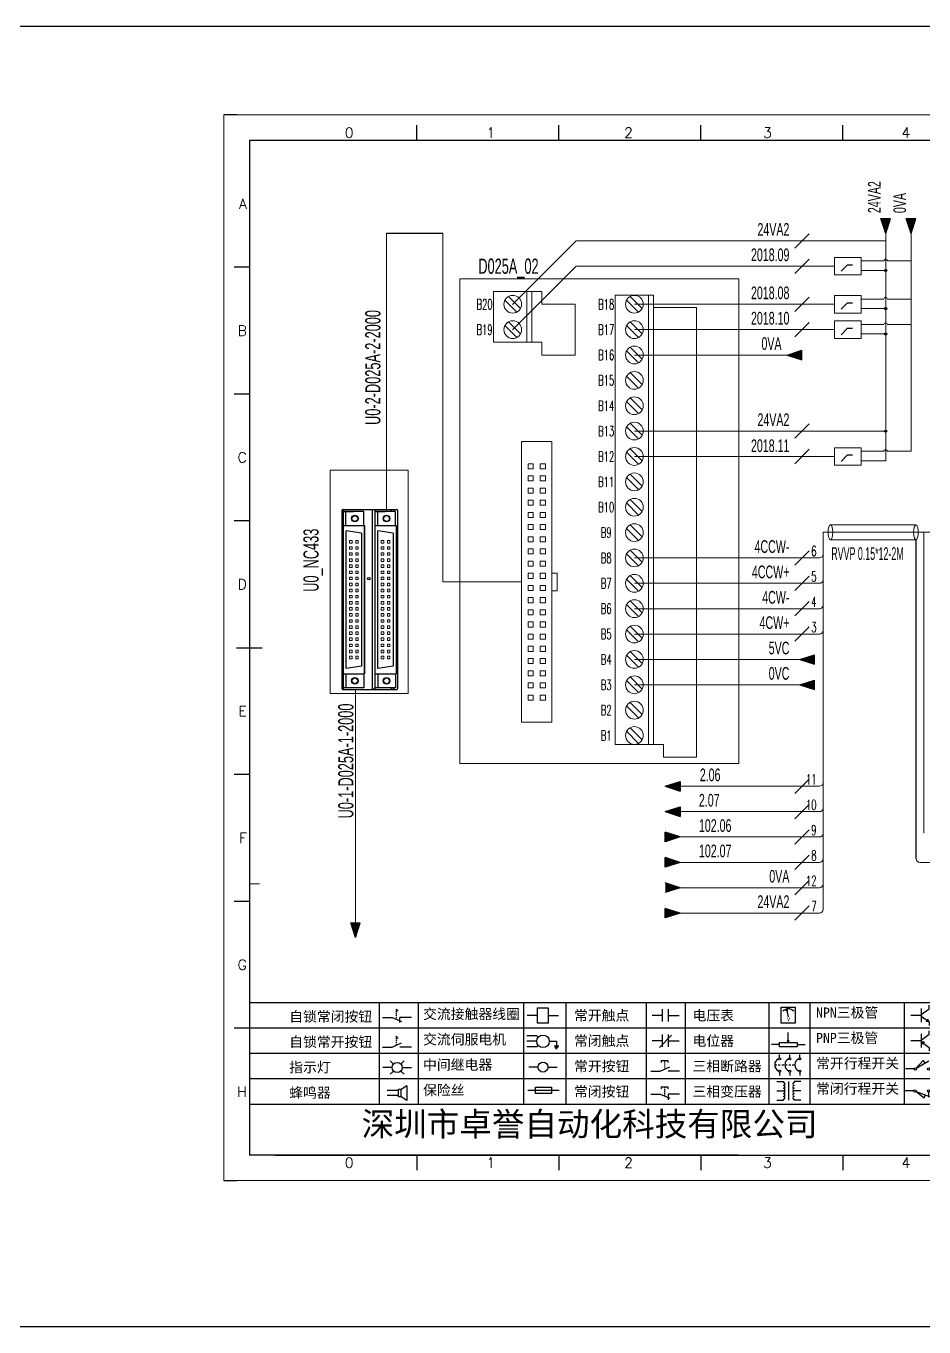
# Model space of a CAD drawing. Header units: millimetres. Extents: x 336 to 12810, y -1577 to 4105.
# Drawn here: x 7568.2 to 7745.3, y -364.4 to -108 of the extents above; entities that cross this region are included whole.
import ezdxf
from ezdxf.enums import TextEntityAlignment as Align

# ---------------------------------------------------------------- set-up
doc = ezdxf.new("R2010")
doc.units = ezdxf.units.MM
doc.linetypes.add('ACAD_ISO02W100', pattern=[15, 12, -3])
for name, color, linetype in [('AE_BOR', 1, 'Continuous'), ('SYMS', 7, 'Continuous'), ('Z_OM_GAIKEI', 7, 'Continuous')]:
    doc.layers.add(name, color=color, linetype=linetype)
doc.layers.add('Dimension', color=3, linetype='Continuous', lineweight=13)
doc.styles.get("Standard").update_dxf_attribs({"font": ''})
doc.styles.add('WD', font='romans.shx', dxfattribs={"width": 0.8, "bigfont": 'gbcbig.shx'})
doc.styles.add('样式 8', font='arial.ttf', dxfattribs={"width": 0.6, "height": 2.5})
doc.styles.add('汉字', font='')
doc.styles.get('Standard').set_extended_font_data('SimSun')
doc.styles.get('汉字').set_extended_font_data('新宋体')

# ---------------------------------------------------------------- blocks, each defined once
blk = doc.blocks.new('*U6')
at = {"linetype": 'ByBlock'}
for p, q in [((-1909.23, -780.45), (-1909.23, -780.67)), ((-1909.23, -780.45), (-1908.92, -780.84)), ((-1909.23, -780.84), (-1909.23, -781.05)), ((-1909.23, -781.23), (-1909.23, -781.44)), ((-1909.23, -781.61), (-1909.23, -781.83)), ((-1909.23, -782), (-1909.23, -782.21)), ((-1911.92, -782.07), (-1910.06, -782.07)), ((-1910.06, -782.07), (-1908.18, -782.88)), ((-1909.23, -782.38), (-1909.23, -782.43)), ((-1908.52, -783.07), (-1908.52, -782.07)), ((-1906.25, -782.07), (-1908.52, -782.07))]:
    blk.add_line(p, q, dxfattribs=at)
blk = doc.blocks.new('*U8')
at = {"linetype": 'ByBlock'}
for p, q in [((-1910.06, -792.89), (-1908.18, -792.08)), ((-1908.88, -791.17), (-1909.23, -790.71)), ((-1909.23, -790.71), (-1909.23, -790.92)), ((-1909.23, -791.09), (-1909.23, -791.31)), ((-1909.23, -791.48), (-1909.23, -791.69)), ((-1909.23, -791.86), (-1909.23, -792.08)), ((-1909.23, -792.25), (-1909.23, -792.47)), ((-1911.92, -792.89), (-1910.06, -792.89)), ((-1906.25, -792.89), (-1908.52, -792.89))]:
    blk.add_line(p, q, dxfattribs=at)
blk = doc.blocks.new('蜂鸣器')
at = {"linetype": 'ByBlock'}
for p, q in [((-1908.8, -796.48), (-1911.01, -796.48)), ((-1908.25, -796.26), (-1908.8, -796.26)), ((-1908.8, -797.68), (-1908.8, -796.26)), ((-1907.17, -795.53), (-1908.25, -796.26)), ((-1908.25, -797.68), (-1908.25, -796.26)), ((-1907.17, -795.53), (-1907.17, -798.41)), ((-1908.8, -797.46), (-1911.01, -797.46)), ((-1908.25, -797.68), (-1908.8, -797.68)), ((-1907.17, -798.41), (-1908.25, -797.68))]:
    blk.add_line(p, q, dxfattribs=at)
blk = doc.blocks.new('指示灯')
at = {"linetype": 'ByBlock'}
for p, q in [((-1854.25, -776.92), (-1856.06, -776.92)), ((-1854.62, -775.59), (-1853.97, -776.23)), ((-1851.9, -775.59), (-1852.54, -776.23)), ((-1852.26, -776.92), (-1850.45, -776.92)), ((-1854.62, -778.25), (-1853.97, -777.61)), ((-1851.9, -778.25), (-1852.54, -777.61))]:
    blk.add_line(p, q, dxfattribs=at)
blk.add_circle((-1853.26, -776.92), 0.992, dxfattribs=at)
blk = doc.blocks.new('交流接触器线圈')
at = {"linetype": 'ByBlock'}
for p, q in [((-1880.82, -781.77), (-1882.87, -781.77)), ((-1878.72, -781.77), (-1876.67, -781.77))]:
    blk.add_line(p, q, dxfattribs=at)
blk.add_lwpolyline([(-1880.82, -780.28), (-1878.72, -780.28), (-1878.72, -783.26), (-1880.82, -783.26)], close=True, dxfattribs=at)
blk = doc.blocks.new('交流伺服电机')
at = {"linetype": 'ByBlock'}
for p, q in [((-1880.97, -785.75), (-1882.94, -785.75)), ((-1880.97, -786.85), (-1882.94, -786.85)), ((-1880.97, -785.75), (-1880.65, -786.03)), ((-1878.49, -786.85), (-1877.07, -786.85)), ((-1877.07, -786.85), (-1877.07, -787.72)), ((-1880.97, -787.94), (-1882.94, -787.94)), ((-1880.97, -787.94), (-1880.65, -787.67)), ((-1877.54, -787.72), (-1876.59, -787.72)), ((-1877.38, -788.01), (-1876.75, -788.01)), ((-1877.23, -788.29), (-1876.9, -788.29))]:
    blk.add_line(p, q, dxfattribs=at)
blk.add_circle((-1879.73, -786.85), 1.24, dxfattribs=at)
blk = doc.blocks.new('中间继电器')
at = {"linetype": 'ByBlock'}
for p, q in [((-1880.72, -791.92), (-1882.54, -791.92)), ((-1878.74, -791.92), (-1876.92, -791.92))]:
    blk.add_line(p, q, dxfattribs=at)
blk.add_circle((-1879.73, -791.92), 0.992, dxfattribs=at)
blk = doc.blocks.new('保险丝')
at = {"linetype": 'ByBlock'}
blk.add_line((-1882.72, -796.49), (-1876.55, -796.49), dxfattribs=at)
blk.add_lwpolyline([(-1881.2, -795.86), (-1878.06, -795.86), (-1878.06, -797.12), (-1881.2, -797.12)], close=True, dxfattribs=at)
blk = doc.blocks.new('常开按钮')
at = {"linetype": 'ByBlock'}
for p, q in [((-1910.06, -787.73), (-1908.18, -786.93)), ((-1909.9, -785.68), (-1908.56, -785.68)), ((-1909.9, -785.68), (-1909.9, -786.07)), ((-1909.23, -785.68), (-1909.23, -785.89)), ((-1909.23, -786.06), (-1909.23, -786.28)), ((-1909.23, -786.45), (-1909.23, -786.67)), ((-1909.23, -786.84), (-1909.23, -787.05)), ((-1908.56, -785.68), (-1908.56, -786.07)), ((-1911.92, -787.73), (-1910.06, -787.73)), ((-1909.23, -787.22), (-1909.23, -787.38)), ((-1906.25, -787.73), (-1908.52, -787.73))]:
    blk.add_line(p, q, dxfattribs=at)
blk = doc.blocks.new('常开触点')
at = {"linetype": 'ByBlock'}
for p, q in [((-1853.82, -781.77), (-1855.88, -781.77)), ((-1853.82, -782.99), (-1853.82, -780.56)), ((-1852.6, -782.99), (-1852.6, -780.56)), ((-1852.6, -781.77), (-1850.55, -781.77))]:
    blk.add_line(p, q, dxfattribs=at)
blk = doc.blocks.new('常闭触点')
at = {"linetype": 'ByBlock'}
for p, q in [((-1853.82, -786.77), (-1855.88, -786.77)), ((-1852.01, -785.66), (-1854.43, -788.1)), ((-1853.82, -787.99), (-1853.82, -785.56)), ((-1852.6, -787.99), (-1852.6, -785.56)), ((-1852.6, -786.77), (-1850.55, -786.77))]:
    blk.add_line(p, q, dxfattribs=at)
blk = doc.blocks.new('常闭按钮')
at = {"linetype": 'ByBlock'}
for p, q in [((-1856.13, -792.28), (-1854.28, -792.28)), ((-1854.28, -792.28), (-1852.4, -793.09)), ((-1854.11, -790.83), (-1852.77, -790.83)), ((-1854.11, -790.83), (-1854.11, -791.22)), ((-1853.44, -790.83), (-1853.44, -791.04)), ((-1853.44, -791.21), (-1853.44, -791.43)), ((-1853.44, -791.6), (-1853.44, -791.82)), ((-1853.44, -791.99), (-1853.44, -792.2)), ((-1852.77, -790.83), (-1852.77, -791.22)), ((-1850.47, -792.28), (-1852.73, -792.28)), ((-1852.73, -792.28), (-1852.73, -793.43)), ((-1853.44, -792.37), (-1853.44, -792.53))]:
    blk.add_line(p, q, dxfattribs=at)
blk = doc.blocks.new('电压表')
at = {"linetype": 'ByBlock'}
for p, q in [((-1814.84, -780.75), (-1814.91, -781.13)), ((-1814.6, -781.05), (-1814.91, -781.13)), ((-1814.84, -780.75), (-1814.46, -782.26)), ((-1814.84, -780.75), (-1814.6, -781.05))]:
    blk.add_line(p, q, dxfattribs=at)
blk.add_lwpolyline([(-1815.84, -780.34), (-1813.07, -780.34), (-1813.07, -783.49), (-1815.84, -783.49)], close=True, dxfattribs=at)
blk.add_arc((-1814.46, -782.26), 1.56, 46.8313, 133.1687, dxfattribs=at)
at = {"linetype": 'ByBlock', "insert": (-1814.7, -782.39), "char_height": 0.75, "width": 0.6768, "attachment_point": 1}
blk.add_mtext('V', dxfattribs=at)
blk = doc.blocks.new('电位器')
at = {"linetype": 'ByBlock'}
for p, q in [((-1814.45, -787.3), (-1814.62, -786.96)), ((-1814.62, -786.96), (-1814.27, -786.96)), ((-1814.45, -787.3), (-1814.45, -785.39)), ((-1814.45, -787.3), (-1814.27, -786.96)), ((-1816.21, -787.75), (-1817.79, -787.75)), ((-1812.68, -787.75), (-1811.1, -787.75))]:
    blk.add_line(p, q, dxfattribs=at)
blk.add_lwpolyline([(-1816.21, -787.3), (-1812.68, -787.3), (-1812.68, -788.2), (-1816.21, -788.2)], close=True, dxfattribs=at)
blk = doc.blocks.new('三相断路器')
at = {"linetype": 'ByBlock'}
for p, q in [((-1816.17, -790.33), (-1816.17, -789.7)), ((-1814.17, -790.33), (-1814.17, -789.7)), ((-1812.18, -790.33), (-1812.18, -789.7)), ((-1817.14, -791.74), (-1816.72, -791.74)), ((-1816.45, -791.74), (-1816.03, -791.74)), ((-1815.76, -791.74), (-1815.34, -791.74)), ((-1815.07, -791.74), (-1814.65, -791.74)), ((-1814.38, -791.74), (-1813.96, -791.74)), ((-1813.69, -791.74), (-1813.27, -791.74)), ((-1816.17, -793.19), (-1816.17, -793.83)), ((-1814.17, -793.19), (-1814.17, -793.83)), ((-1812.18, -793.19), (-1812.18, -793.83))]:
    blk.add_line(p, q, dxfattribs=at)
for centre in [(-1816.17, -790.55), (-1814.17, -790.55), (-1812.18, -790.55), (-1816.17, -792.98), (-1814.17, -792.98), (-1812.18, -792.98)]:
    blk.add_circle(centre, 0.219, dxfattribs=at)
for centre in [(-1815.81, -791.74), (-1813.82, -791.74), (-1811.83, -791.74)]:
    blk.add_arc(centre, 1.32, 115.5791, 244.4209, dxfattribs=at)
blk = doc.blocks.new('三相变压器')
at = {"linetype": 'ByBlock'}
for p, q in [((-1816.69, -795.03), (-1815.37, -795.03)), ((-1816.69, -796.87), (-1815.37, -796.87)), ((-1815.37, -795.03), (-1815.37, -795.24)), ((-1814.34, -798.7), (-1814.34, -795.04)), ((-1812, -795.03), (-1813.32, -795.03)), ((-1813.32, -795.03), (-1813.32, -795.24)), ((-1812, -796.87), (-1813.32, -796.87)), ((-1816.69, -798.71), (-1815.37, -798.71)), ((-1815.37, -798.71), (-1815.37, -798.5)), ((-1813.32, -798.71), (-1813.32, -798.5)), ((-1812, -798.71), (-1813.32, -798.71))]:
    blk.add_line(p, q, dxfattribs=at)
for centre, start, end in [((-1815.37, -795.51), 270, 90), ((-1815.37, -796.06), 270, 90), ((-1815.37, -796.6), 270, 90), ((-1815.37, -797.14), 270, 90), ((-1815.37, -797.68), 270, 90), ((-1813.32, -795.51), 90, 270), ((-1813.32, -796.06), 90, 270), ((-1813.32, -796.6), 90, 270), ((-1813.32, -797.14), 90, 270), ((-1813.32, -797.68), 90, 270), ((-1815.37, -798.23), 270, 90), ((-1813.32, -798.23), 90, 270)]:
    blk.add_arc(centre, 0.271, start, end, dxfattribs=at)
blk = doc.blocks.new('NPN三极管')
at = {"linetype": 'ByBlock'}
for p, q in [((-1785.73, -781.97), (-1787.81, -781.97)), ((-1785.73, -780.61), (-1785.73, -783.32)), ((-1785.73, -781.82), (-1784.15, -780.66)), ((-1784.15, -780.66), (-1784.15, -779.98)), ((-1785.73, -782.11), (-1784.15, -783.27)), ((-1784.41, -782.73), (-1784.74, -783.18)), ((-1784.15, -783.27), (-1784.74, -783.18)), ((-1784.15, -783.27), (-1784.41, -782.73)), ((-1784.15, -783.27), (-1784.15, -783.96))]:
    blk.add_line(p, q, dxfattribs=at)
blk = doc.blocks.new('PNP三极管')
at = {"linetype": 'ByBlock'}
for p, q in [((-1784.9, -786.74), (-1786.98, -786.74)), ((-1784.9, -785.38), (-1784.9, -788.09)), ((-1784.9, -786.59), (-1783.32, -785.43)), ((-1784.9, -786.88), (-1783.32, -788.04)), ((-1784.9, -786.88), (-1784.31, -786.97)), ((-1784.9, -786.88), (-1784.64, -787.42)), ((-1784.31, -786.97), (-1784.64, -787.42)), ((-1783.32, -785.43), (-1783.32, -784.75)), ((-1783.32, -788.04), (-1783.32, -788.73))]:
    blk.add_line(p, q, dxfattribs=at)
blk = doc.blocks.new('常开行程开关')
at = {"linetype": 'ByBlock'}
for p, q in [((-1786.29, -792.3), (-1788.01, -792.3)), ((-1785.89, -792.17), (-1784.52, -790.62)), ((-1785.89, -792.17), (-1783.43, -790.72)), ((-1784.52, -790.62), (-1784.19, -791.17)), ((-1781.48, -792.3), (-1783.21, -792.3))]:
    blk.add_line(p, q, dxfattribs=at)
for centre in [(-1786.07, -792.3), (-1783.42, -792.3)]:
    blk.add_circle(centre, 0.219, dxfattribs=at)
blk = doc.blocks.new('常闭行程开关')
at = {"linetype": 'ByBlock'}
for p, q in [((-1786.34, -796.62), (-1788.07, -796.62)), ((-1785.93, -796.72), (-1783.25, -797.7)), ((-1785.93, -796.72), (-1784.3, -798)), ((-1784.3, -798), (-1784.08, -797.4)), ((-1783.48, -796.84), (-1783.48, -797.85)), ((-1781.54, -796.62), (-1783.26, -796.62))]:
    blk.add_line(p, q, dxfattribs=at)
for centre in [(-1786.12, -796.62), (-1783.48, -796.62)]:
    blk.add_circle(centre, 0.219, dxfattribs=at)
blk = doc.blocks.new('电控横A4')
for p, q in [((292, -5), (5, -5)), ((5, -5), (5, -205)), ((10.03, -205), (289.53, -205)), ((130.8, -205), (190.75, -205))]:
    blk.add_line(p, q)
at = {"lineweight": 9, "ltscale": 0.1}
for p, q in [((5, -151.57), (7, -151.57)), ((101.34, -205), (130.8, -205)), ((129.44, -205), (129.44, -205)), ((129.44, -205), (129.44, -205)), ((129.44, -205), (129.44, -205)), ((129.44, -205), (129.44, -205))]:
    blk.add_line(p, q, dxfattribs=at)
at = {"linetype": 'ByBlock'}
for p, q in [((292, -175), (5, -175)), ((292, -180), (5, -180)), ((292, -185), (5, -185)), ((292, -190), (5, -190)), ((292, -195), (5, -195))]:
    blk.add_line(p, q, dxfattribs=at)
at = {"color": 0, "lineweight": -2}
for p, q in [((30.58, -175), (30.58, -195)), ((38.26, -175), (38.26, -195)), ((59.05, -175), (59.05, -195)), ((67.4, -175), (67.4, -195)), ((83.26, -175), (83.26, -195)), ((90.91, -175), (90.91, -195)), ((107.4, -175), (107.4, -195)), ((115.5, -175), (115.5, -195)), ((134.12, -175), (134.12, -195))]:
    blk.add_line(p, q, dxfattribs=at)
at = {"color": 0, "ltscale": 2}
blk.add_line((101.34, -205), (5, -205), dxfattribs=at)
at = {"layer": 'AE_BOR', "lineweight": 30}
for p, q in [((2.53, 0), (0, 0)), ((0, -210), (2.53, -210))]:
    blk.add_line(p, q, dxfattribs=at)
at = {"layer": 'AE_BOR', "color": 1, "lineweight": 15}
for p, q in [((0, 0), (297, 0)), ((0, -210), (0, 0)), ((297, -210), (0, -210))]:
    blk.add_line(p, q, dxfattribs=at)
at = {"layer": 'AE_BOR'}
for p, q in [((38.03, -5), (38.03, -2)), ((66.03, -5), (66.03, -2)), ((94.03, -5), (94.03, -2)), ((122.03, -5), (122.03, -2)), ((5, -30), (2, -30)), ((5, -55), (2, -55)), ((5, -80), (2, -80)), ((5, -130), (2, -130)), ((5, -155), (2, -155)), ((5, -180), (2, -180)), ((38.03, -205), (38.03, -208)), ((66.03, -205), (66.03, -208)), ((94.03, -205), (94.03, -208)), ((122.03, -205), (122.03, -208))]:
    blk.add_line(p, q, dxfattribs=at)
at = {"layer": 'AE_BOR', "color": 2, "lineweight": 30}
blk.add_line((2.5, -105), (7.5, -105), dxfattribs=at)
at = {"linetype": 'ByBlock'}
for name, p in [('*U6', (1943.19, 604.18)), ('交流接触器线圈', (1942.62, 604.27)), ('常开触点', (1940.27, 604.3)), ('电压表', (1925.71, 604.52)), ('NPN三极管', (1923.2, 604.5)), ('*U8', (1943.19, 609.18)), ('交流伺服电机', (1942.62, 604.27)), ('常闭触点', (1940.27, 604.3)), ('电位器', (1925.71, 604.52)), ('PNP三极管', (1922.37, 604.27)), ('指示灯', (1887.41, 589.18)), ('中间继电器', (1942.62, 604.27)), ('常开按钮', (1996.06, 599.3)), ('三相断路器', (1925.71, 604.52)), ('常开行程开关', (1922.37, 604.27)), ('蜂鸣器', (1943.19, 604.18)), ('保险丝', (1942.62, 604.27)), ('常闭按钮', (1940.27, 599.3)), ('三相变压器', (1925.71, 604.52)), ('常闭行程开关', (1922.37, 604.27))]:
    blk.add_blockref(name, p, dxfattribs=at)
at = {"char_height": 2, "attachment_point": 1, "style": '汉字'}
for s, insert in [('{\\fKaiTi_GB2312|b0|i0|c134|p49;自锁常闭按钮}', (12.86, -176.69)), ('{\\fKaiTi_GB2312|b0|i0|c134|p49;交流接触器线圈}', (39.25, -176.19)), ('{\\fKaiTi_GB2312|b0|i0|c134|p49;常开触点}', (69.01, -176.48)), ('{\\fKaiTi_GB2312|b0|i0|c134|p49;电压表}', (92.37, -176.47)), ('{\\fKaiTi_GB2312|b0|i0|c134|p49;NPN三极管}', (116.73, -175.91)), ('{\\fKaiTi_GB2312|b0|i0|c134|p49;自锁常开按钮}', (12.86, -181.69)), ('{\\fKaiTi_GB2312|b0|i0|c134|p49;交流伺服电机}', (39.25, -181.19)), ('{\\fKaiTi_GB2312|b0|i0|c134|p49;常闭触点}', (69.01, -181.48)), ('{\\fKaiTi_GB2312|b0|i0|c134|p49;电位器}', (92.37, -181.47)), ('{\\fKaiTi_GB2312|b0|i0|c134|p49;PNP三极管}', (116.73, -180.91)), ('{\\fKaiTi_GB2312|b0|i0|c134|p49;指示灯}', (12.86, -186.69)), ('{\\fKaiTi_GB2312|b0|i0|c134|p49;中间继电器}', (39.25, -186.19)), ('{\\fKaiTi_GB2312|b0|i0|c134|p49;常开按钮}', (69.01, -186.48)), ('{\\fKaiTi_GB2312|b0|i0|c134|p49;三相断路器}', (92.37, -186.47)), ('{\\fKaiTi_GB2312|b0|i0|c134|p49;常开行程开关}', (116.73, -185.91)), ('{\\fKaiTi_GB2312|b0|i0|c134|p49;蜂鸣器}', (12.86, -191.69)), ('{\\fKaiTi_GB2312|b0|i0|c134|p49;保险丝}', (39.25, -191.19)), ('{\\fKaiTi_GB2312|b0|i0|c134|p49;常闭按钮}', (69.01, -191.48)), ('{\\fKaiTi_GB2312|b0|i0|c134|p49;三相变压器}', (92.37, -191.47)), ('{\\fKaiTi_GB2312|b0|i0|c134|p49;常闭行程开关}', (116.73, -190.91))]:
    blk.add_mtext(s, dxfattribs=dict(at, insert=insert))
at = {"color": 0, "lineweight": -2, "insert": (27.14, -196.53), "char_height": 4.7064, "width": 96.1138, "attachment_point": 1}
blk.add_mtext('深圳市卓誉自动化科技有限公司', dxfattribs=at)
at = {"layer": 'AE_BOR', "style": 'WD'}
for s, p in [('0', (24.67, -4.5)), ('1', (52.6, -4.5)), ('2', (79.75, -4.5)), ('3', (107.15, -4.5)), ('4', (134.45, -4.5)), ('0', (24.67, -207.5)), ('1', (52.6, -207.5)), ('2', (79.75, -207.5)), ('3', (107.15, -207.5)), ('4', (134.45, -207.5))]:
    blk.add_text(s, height=2, dxfattribs=at).set_placement(p, align=Align.CENTER)
for s, p in [('A', (4.5, -17.5)), ('B', (4.5, -42.5)), ('C', (4.5, -67.5)), ('D', (4.5, -92.5)), ('E', (4.5, -117.5)), ('F', (4.5, -142.5)), ('G', (4.5, -167.5)), ('H', (4.5, -192.5))]:
    blk.add_text(s, height=2, dxfattribs=at).set_placement(p, align=Align.MIDDLE_RIGHT)
blk = doc.blocks.new('WDDOT')
blk.add_hatch(color=256).paths.add_polyline_path([(0.5, 0, 1), (-0.5, 0, 1)])
blk.add_circle((0, 0), 0.5)

msp = doc.modelspace()

# ---------------------------------------------------------------- hatches: boundary and pattern name
for points in [[(7736.79, -145.917), (7737.726, -148.836), (7738.661, -145.917)], [(7741.79, -145.917), (7742.726, -148.836), (7743.661, -145.917)], [(7737.922, -156.164, 1), (7737.529, -156.164, 1)], [(7737.922, -163.664, 1), (7737.529, -163.664, 1)], [(7737.922, -168.664, 1), (7737.529, -168.664, 1)], [(7718.289, -172.804), (7721.207, -173.739), (7721.207, -171.869)], [(7737.922, -187.804, 1), (7737.529, -187.804, 1)], [(7720.789, -232.804), (7723.707, -233.739), (7723.707, -231.869)], [(7720.789, -237.804), (7723.707, -238.739), (7723.707, -236.869)], [(7694.258, -257.808), (7697.176, -258.743), (7697.176, -256.873)], [(7694.258, -262.804), (7697.176, -263.739), (7697.176, -261.869)], [(7694.258, -268.735), (7694.258, -266.865), (7697.176, -267.8)], [(7694.258, -273.735), (7694.258, -271.865), (7697.176, -272.8)], [(7697.176, -277.8), (7694.258, -278.735), (7694.258, -276.865)], [(7694.258, -283.735), (7694.258, -281.865), (7697.176, -282.8)], [(7632.275, -284.701), (7633.21, -287.62), (7634.145, -284.701)]]:
    msp.add_hatch(color=256).paths.add_polyline_path(points)

# ---------------------------------------------------------------- linework, layer by layer
for p, q in [((7736.79, -145.917), (7738.661, -145.917)), ((7737.726, -148.836), (7736.79, -145.917)), ((7737.726, -148.836), (7738.661, -145.917)), ((7741.79, -145.917), (7743.661, -145.917)), ((7742.726, -148.836), (7741.79, -145.917)), ((7742.726, -148.836), (7743.661, -145.917)), ((7718.289, -172.804), (7721.207, -171.869)), ((7718.289, -172.804), (7721.207, -173.739)), ((7721.207, -173.739), (7721.207, -171.869)), ((7743.733, -272.062), (7743.733, -209.205)), ((7720.789, -232.804), (7723.707, -231.869)), ((7720.789, -232.804), (7723.707, -233.739)), ((7723.707, -233.739), (7723.707, -231.869)), ((7720.789, -237.804), (7723.707, -236.869)), ((7720.789, -237.804), (7723.707, -238.739)), ((7723.707, -238.739), (7723.707, -236.869)), ((7694.258, -257.808), (7697.176, -256.873)), ((7694.258, -257.808), (7697.176, -258.743)), ((7697.176, -256.873), (7697.176, -258.743)), ((7694.258, -262.804), (7697.176, -261.869)), ((7694.258, -262.804), (7697.176, -263.739)), ((7697.176, -261.869), (7697.176, -263.739)), ((7694.258, -268.735), (7694.258, -266.865)), ((7697.176, -267.8), (7694.258, -266.865)), ((7697.176, -267.8), (7694.258, -268.735)), ((7694.258, -273.735), (7694.258, -271.865)), ((7697.176, -272.8), (7694.258, -271.865)), ((7697.176, -272.8), (7694.258, -273.735)), ((7697.176, -277.8), (7694.258, -276.865)), ((7697.176, -277.8), (7694.258, -278.735)), ((7694.258, -283.735), (7694.258, -281.865)), ((7697.176, -282.8), (7694.258, -281.865)), ((7697.176, -282.8), (7694.258, -283.735)), ((7633.21, -287.62), (7632.275, -284.701)), ((7632.275, -284.701), (7634.145, -284.701)), ((7633.21, -287.62), (7634.145, -284.701))]:
    msp.add_line(p, q)
at = {"color": 3}
msp.add_line((7639.309, -148.794), (7650.421, -148.794), dxfattribs=at)
at = {"color": 3, "lineweight": 0}
for p, q in [((7639.309, -203.66), (7639.309, -148.794)), ((7650.421, -148.794), (7650.421, -217.521)), ((7688.181, -192.808), (7727.643, -192.808)), ((7782.792, -207.745), (7725.421, -207.745)), ((7688.181, -212.804), (7724.671, -212.804)), ((7665.934, -217.521), (7650.421, -217.521)), ((7688.181, -217.804), (7724.671, -217.804)), ((7688.181, -222.804), (7724.671, -222.804)), ((7688.181, -227.804), (7724.671, -227.804)), ((7633.21, -284.701), (7633.21, -238.779))]:
    msp.add_line(p, q, dxfattribs=at)
at = {"lineweight": 0}
for p, q in [((7664.162, -162.841), (7676.699, -150.304)), ((7676.699, -150.304), (7737.726, -150.304)), ((7737.726, -193.668), (7737.726, -148.836)), ((7742.726, -191.774), (7742.726, -148.836)), ((7664.162, -167.841), (7676.699, -155.304)), ((7676.699, -155.304), (7727.643, -155.304)), ((7732.899, -154.27), (7737.381, -154.27)), ((7732.899, -156.164), (7737.726, -156.164)), ((7738.053, -154.27), (7742.726, -154.27)), ((7660.417, -170.304), (7660.417, -160.304)), ((7669.912, -160.304), (7660.417, -160.304)), ((7666.981, -170.304), (7666.981, -160.304)), ((7667.981, -170.304), (7667.981, -160.304)), ((7669.912, -162.804), (7669.912, -160.304)), ((7684.399, -249.591), (7684.399, -161.017)), ((7691.963, -161.017), (7684.399, -161.017)), ((7690.963, -249.591), (7690.963, -161.017)), ((7691.963, -249.591), (7691.963, -161.017)), ((7676.476, -162.804), (7669.912, -162.804)), ((7676.476, -162.804), (7676.476, -172.804)), ((7688.181, -162.804), (7727.643, -162.804)), ((7700.458, -163.471), (7691.963, -163.471)), ((7700.458, -163.471), (7700.458, -252.045)), ((7732.899, -161.77), (7737.381, -161.77)), ((7732.899, -163.664), (7737.726, -163.664)), ((7738.053, -161.77), (7742.726, -161.77)), ((7688.181, -167.804), (7727.643, -167.804)), ((7732.899, -166.77), (7737.381, -166.77)), ((7732.899, -168.664), (7737.726, -168.664)), ((7738.053, -166.77), (7742.726, -166.77)), ((7669.912, -170.304), (7660.417, -170.304)), ((7669.912, -172.804), (7669.912, -170.304)), ((7676.476, -172.804), (7669.912, -172.804)), ((7688.181, -172.804), (7718.289, -172.804)), ((7688.181, -187.804), (7737.726, -187.804)), ((7732.899, -191.774), (7737.381, -191.774)), ((7738.053, -191.774), (7742.726, -191.774)), ((7732.899, -193.668), (7737.726, -193.668)), ((7726.85, -206.281), (7743.693, -206.279)), ((7725.421, -207.745), (7725.421, -282.05)), ((7726.83, -209.21), (7743.693, -209.21)), ((7745.277, -267.058), (7745.277, -207.745)), ((7688.181, -232.804), (7720.789, -232.804)), ((7688.181, -237.804), (7720.789, -237.804)), ((7693.894, -249.591), (7684.399, -249.591)), ((7693.894, -252.045), (7693.894, -249.591)), ((7700.458, -252.045), (7693.894, -252.045)), ((7697.176, -257.808), (7724.671, -257.808)), ((7697.176, -262.804), (7724.671, -262.804)), ((7697.176, -267.8), (7724.671, -267.8)), ((7697.176, -272.8), (7724.671, -272.8)), ((7782.792, -272.812), (7744.483, -272.812)), ((7697.176, -277.8), (7724.671, -277.8)), ((7697.176, -282.8), (7724.671, -282.8))]:
    msp.add_line(p, q, dxfattribs=at)
at = {"linetype": 'ACAD_ISO02W100'}
for p, q in [((7730.165, -155.069), (7728.973, -156.298)), ((7731.172, -155.072), (7730.165, -155.069)), ((7730.165, -162.569), (7728.973, -163.798)), ((7731.172, -162.572), (7730.165, -162.569)), ((7730.165, -167.569), (7728.973, -168.798)), ((7731.172, -167.572), (7730.165, -167.569)), ((7730.165, -192.573), (7728.973, -193.802)), ((7731.172, -192.576), (7730.165, -192.573))]:
    msp.add_line(p, q, dxfattribs=at)
at = {"color": 1}
msp.add_lwpolyline([(6460.552, -107.963), (7924.9, -107.963), (7924.9, -364.374), (6460.552, -364.374)], close=True, dxfattribs=at)
at = {"lineweight": 0}
for points in [[(7727.643, -157.03), (7727.643, -153.578), (7732.899, -153.578), (7732.899, -157.03)], [(7653.745, -253.294), (7653.745, -157.804), (7708.745, -157.804), (7708.745, -253.294)], [(7653.745, -253.294), (7653.745, -157.804), (7708.745, -157.804), (7708.745, -253.294)], [(7727.643, -164.53), (7727.643, -161.078), (7732.899, -161.078), (7732.899, -164.53)], [(7727.643, -169.53), (7727.643, -166.078), (7732.899, -166.078), (7732.899, -169.53)], [(7665.934, -245.171), (7665.934, -189.871), (7671.934, -189.871), (7671.934, -245.171)], [(7727.643, -194.534), (7727.643, -191.082), (7732.899, -191.082), (7732.899, -194.534)], [(7668.234, -195.221), (7667.234, -195.221), (7667.234, -194.221), (7668.234, -194.221)], [(7670.634, -195.221), (7669.634, -195.221), (7669.634, -194.221), (7670.634, -194.221)], [(7643.575, -239.529), (7628.225, -239.529), (7628.225, -195.513), (7643.575, -195.513)], [(7668.234, -197.621), (7667.234, -197.621), (7667.234, -196.621), (7668.234, -196.621)], [(7670.634, -197.621), (7669.634, -197.621), (7669.634, -196.621), (7670.634, -196.621)], [(7668.234, -200.021), (7667.234, -200.021), (7667.234, -199.021), (7668.234, -199.021)], [(7670.634, -200.021), (7669.634, -200.021), (7669.634, -199.021), (7670.634, -199.021)], [(7668.234, -202.421), (7667.234, -202.421), (7667.234, -201.421), (7668.234, -201.421)], [(7670.634, -202.421), (7669.634, -202.421), (7669.634, -201.421), (7670.634, -201.421)], [(7668.234, -204.821), (7667.234, -204.821), (7667.234, -203.821), (7668.234, -203.821)], [(7670.634, -204.821), (7669.634, -204.821), (7669.634, -203.821), (7670.634, -203.821)], [(7668.234, -207.221), (7667.234, -207.221), (7667.234, -206.221), (7668.234, -206.221)], [(7670.634, -207.221), (7669.634, -207.221), (7669.634, -206.221), (7670.634, -206.221)], [(7632.037, -209.38), (7632.537, -209.38), (7632.537, -209.88), (7632.037, -209.88)], [(7633.237, -209.38), (7633.737, -209.38), (7633.737, -209.88), (7633.237, -209.88)], [(7638.287, -209.38), (7638.787, -209.38), (7638.787, -209.88), (7638.287, -209.88)], [(7639.487, -209.38), (7639.987, -209.38), (7639.987, -209.88), (7639.487, -209.88)], [(7668.234, -209.621), (7667.234, -209.621), (7667.234, -208.621), (7668.234, -208.621)], [(7670.634, -209.621), (7669.634, -209.621), (7669.634, -208.621), (7670.634, -208.621)], [(7632.037, -210.58), (7632.537, -210.58), (7632.537, -211.08), (7632.037, -211.08)], [(7632.037, -211.78), (7632.537, -211.78), (7632.537, -212.28), (7632.037, -212.28)], [(7633.237, -210.58), (7633.737, -210.58), (7633.737, -211.08), (7633.237, -211.08)], [(7633.237, -211.78), (7633.737, -211.78), (7633.737, -212.28), (7633.237, -212.28)], [(7638.287, -210.58), (7638.787, -210.58), (7638.787, -211.08), (7638.287, -211.08)], [(7638.287, -211.78), (7638.787, -211.78), (7638.787, -212.28), (7638.287, -212.28)], [(7639.487, -210.58), (7639.987, -210.58), (7639.987, -211.08), (7639.487, -211.08)], [(7639.487, -211.78), (7639.987, -211.78), (7639.987, -212.28), (7639.487, -212.28)], [(7668.234, -212.021), (7667.234, -212.021), (7667.234, -211.021), (7668.234, -211.021)], [(7670.634, -212.021), (7669.634, -212.021), (7669.634, -211.021), (7670.634, -211.021)], [(7632.037, -212.98), (7632.537, -212.98), (7632.537, -213.48), (7632.037, -213.48)], [(7632.037, -214.18), (7632.537, -214.18), (7632.537, -214.68), (7632.037, -214.68)], [(7632.037, -215.38), (7632.537, -215.38), (7632.537, -215.88), (7632.037, -215.88)], [(7633.237, -212.98), (7633.737, -212.98), (7633.737, -213.48), (7633.237, -213.48)], [(7633.237, -214.18), (7633.737, -214.18), (7633.737, -214.68), (7633.237, -214.68)], [(7633.237, -215.38), (7633.737, -215.38), (7633.737, -215.88), (7633.237, -215.88)], [(7638.287, -212.98), (7638.787, -212.98), (7638.787, -213.48), (7638.287, -213.48)], [(7638.287, -214.18), (7638.787, -214.18), (7638.787, -214.68), (7638.287, -214.68)], [(7638.287, -215.38), (7638.787, -215.38), (7638.787, -215.88), (7638.287, -215.88)], [(7639.487, -212.98), (7639.987, -212.98), (7639.987, -213.48), (7639.487, -213.48)], [(7639.487, -214.18), (7639.987, -214.18), (7639.987, -214.68), (7639.487, -214.68)], [(7639.487, -215.38), (7639.987, -215.38), (7639.987, -215.88), (7639.487, -215.88)], [(7668.234, -214.421), (7667.234, -214.421), (7667.234, -213.421), (7668.234, -213.421)], [(7670.634, -214.421), (7669.634, -214.421), (7669.634, -213.421), (7670.634, -213.421)], [(7632.037, -216.58), (7632.537, -216.58), (7632.537, -217.08), (7632.037, -217.08)], [(7632.037, -217.78), (7632.537, -217.78), (7632.537, -218.28), (7632.037, -218.28)], [(7633.237, -216.58), (7633.737, -216.58), (7633.737, -217.08), (7633.237, -217.08)], [(7633.237, -217.78), (7633.737, -217.78), (7633.737, -218.28), (7633.237, -218.28)], [(7638.287, -216.58), (7638.787, -216.58), (7638.787, -217.08), (7638.287, -217.08)], [(7638.287, -217.78), (7638.787, -217.78), (7638.787, -218.28), (7638.287, -218.28)], [(7639.487, -216.58), (7639.987, -216.58), (7639.987, -217.08), (7639.487, -217.08)], [(7639.487, -217.78), (7639.987, -217.78), (7639.987, -218.28), (7639.487, -218.28)], [(7668.234, -216.821), (7667.234, -216.821), (7667.234, -215.821), (7668.234, -215.821)], [(7670.634, -216.821), (7669.634, -216.821), (7669.634, -215.821), (7670.634, -215.821)], [(7672.934, -219.271), (7671.934, -219.271), (7671.934, -215.771), (7672.934, -215.771)], [(7632.037, -218.98), (7632.537, -218.98), (7632.537, -219.48), (7632.037, -219.48)], [(7632.037, -220.18), (7632.537, -220.18), (7632.537, -220.68), (7632.037, -220.68)], [(7633.237, -218.98), (7633.737, -218.98), (7633.737, -219.48), (7633.237, -219.48)], [(7633.237, -220.18), (7633.737, -220.18), (7633.737, -220.68), (7633.237, -220.68)], [(7638.287, -218.98), (7638.787, -218.98), (7638.787, -219.48), (7638.287, -219.48)], [(7638.287, -220.18), (7638.787, -220.18), (7638.787, -220.68), (7638.287, -220.68)], [(7639.487, -218.98), (7639.987, -218.98), (7639.987, -219.48), (7639.487, -219.48)], [(7639.487, -220.18), (7639.987, -220.18), (7639.987, -220.68), (7639.487, -220.68)], [(7668.234, -219.221), (7667.234, -219.221), (7667.234, -218.221), (7668.234, -218.221)], [(7670.634, -219.221), (7669.634, -219.221), (7669.634, -218.221), (7670.634, -218.221)], [(7632.037, -221.38), (7632.537, -221.38), (7632.537, -221.88), (7632.037, -221.88)], [(7632.037, -222.58), (7632.537, -222.58), (7632.537, -223.08), (7632.037, -223.08)], [(7633.237, -221.38), (7633.737, -221.38), (7633.737, -221.88), (7633.237, -221.88)], [(7633.237, -222.58), (7633.737, -222.58), (7633.737, -223.08), (7633.237, -223.08)], [(7638.287, -221.38), (7638.787, -221.38), (7638.787, -221.88), (7638.287, -221.88)], [(7638.287, -222.58), (7638.787, -222.58), (7638.787, -223.08), (7638.287, -223.08)], [(7639.487, -221.38), (7639.987, -221.38), (7639.987, -221.88), (7639.487, -221.88)], [(7639.487, -222.58), (7639.987, -222.58), (7639.987, -223.08), (7639.487, -223.08)], [(7668.234, -221.621), (7667.234, -221.621), (7667.234, -220.621), (7668.234, -220.621)], [(7668.234, -224.021), (7667.234, -224.021), (7667.234, -223.021), (7668.234, -223.021)], [(7670.634, -221.621), (7669.634, -221.621), (7669.634, -220.621), (7670.634, -220.621)], [(7670.634, -224.021), (7669.634, -224.021), (7669.634, -223.021), (7670.634, -223.021)], [(7632.037, -223.78), (7632.537, -223.78), (7632.537, -224.28), (7632.037, -224.28)], [(7632.037, -224.98), (7632.537, -224.98), (7632.537, -225.48), (7632.037, -225.48)], [(7633.237, -223.78), (7633.737, -223.78), (7633.737, -224.28), (7633.237, -224.28)], [(7633.237, -224.98), (7633.737, -224.98), (7633.737, -225.48), (7633.237, -225.48)], [(7638.287, -223.78), (7638.787, -223.78), (7638.787, -224.28), (7638.287, -224.28)], [(7638.287, -224.98), (7638.787, -224.98), (7638.787, -225.48), (7638.287, -225.48)], [(7639.487, -223.78), (7639.987, -223.78), (7639.987, -224.28), (7639.487, -224.28)], [(7639.487, -224.98), (7639.987, -224.98), (7639.987, -225.48), (7639.487, -225.48)], [(7668.234, -226.421), (7667.234, -226.421), (7667.234, -225.421), (7668.234, -225.421)], [(7670.634, -226.421), (7669.634, -226.421), (7669.634, -225.421), (7670.634, -225.421)], [(7632.037, -226.18), (7632.537, -226.18), (7632.537, -226.68), (7632.037, -226.68)], [(7632.037, -227.38), (7632.537, -227.38), (7632.537, -227.88), (7632.037, -227.88)], [(7633.237, -226.18), (7633.737, -226.18), (7633.737, -226.68), (7633.237, -226.68)], [(7633.237, -227.38), (7633.737, -227.38), (7633.737, -227.88), (7633.237, -227.88)], [(7638.287, -226.18), (7638.787, -226.18), (7638.787, -226.68), (7638.287, -226.68)], [(7638.287, -227.38), (7638.787, -227.38), (7638.787, -227.88), (7638.287, -227.88)], [(7639.487, -226.18), (7639.987, -226.18), (7639.987, -226.68), (7639.487, -226.68)], [(7639.487, -227.38), (7639.987, -227.38), (7639.987, -227.88), (7639.487, -227.88)], [(7668.234, -228.821), (7667.234, -228.821), (7667.234, -227.821), (7668.234, -227.821)], [(7670.634, -228.821), (7669.634, -228.821), (7669.634, -227.821), (7670.634, -227.821)], [(7632.037, -228.58), (7632.537, -228.58), (7632.537, -229.08), (7632.037, -229.08)], [(7632.037, -229.78), (7632.537, -229.78), (7632.537, -230.28), (7632.037, -230.28)], [(7633.237, -228.58), (7633.737, -228.58), (7633.737, -229.08), (7633.237, -229.08)], [(7633.237, -229.78), (7633.737, -229.78), (7633.737, -230.28), (7633.237, -230.28)], [(7638.287, -228.58), (7638.787, -228.58), (7638.787, -229.08), (7638.287, -229.08)], [(7638.287, -229.78), (7638.787, -229.78), (7638.787, -230.28), (7638.287, -230.28)], [(7639.487, -228.58), (7639.987, -228.58), (7639.987, -229.08), (7639.487, -229.08)], [(7639.487, -229.78), (7639.987, -229.78), (7639.987, -230.28), (7639.487, -230.28)], [(7668.234, -231.221), (7667.234, -231.221), (7667.234, -230.221), (7668.234, -230.221)], [(7670.634, -231.221), (7669.634, -231.221), (7669.634, -230.221), (7670.634, -230.221)], [(7632.037, -230.98), (7632.537, -230.98), (7632.537, -231.48), (7632.037, -231.48)], [(7632.037, -232.18), (7632.537, -232.18), (7632.537, -232.68), (7632.037, -232.68)], [(7633.237, -230.98), (7633.737, -230.98), (7633.737, -231.48), (7633.237, -231.48)], [(7633.237, -232.18), (7633.737, -232.18), (7633.737, -232.68), (7633.237, -232.68)], [(7638.287, -230.98), (7638.787, -230.98), (7638.787, -231.48), (7638.287, -231.48)], [(7638.287, -232.18), (7638.787, -232.18), (7638.787, -232.68), (7638.287, -232.68)], [(7639.487, -230.98), (7639.987, -230.98), (7639.987, -231.48), (7639.487, -231.48)], [(7639.487, -232.18), (7639.987, -232.18), (7639.987, -232.68), (7639.487, -232.68)], [(7668.234, -233.621), (7667.234, -233.621), (7667.234, -232.621), (7668.234, -232.621)], [(7670.634, -233.621), (7669.634, -233.621), (7669.634, -232.621), (7670.634, -232.621)], [(7668.234, -236.021), (7667.234, -236.021), (7667.234, -235.021), (7668.234, -235.021)], [(7670.634, -236.021), (7669.634, -236.021), (7669.634, -235.021), (7670.634, -235.021)], [(7668.234, -238.421), (7667.234, -238.421), (7667.234, -237.421), (7668.234, -237.421)], [(7670.634, -238.421), (7669.634, -238.421), (7669.634, -237.421), (7670.634, -237.421)], [(7668.234, -240.821), (7667.234, -240.821), (7667.234, -239.821), (7668.234, -239.821)], [(7670.634, -240.821), (7669.634, -240.821), (7669.634, -239.821), (7670.634, -239.821)]]:
    msp.add_lwpolyline(points, close=True, dxfattribs=at)
for points in [[(7665.738, -163.636), (7663.367, -161.265)], [(7689.721, -163.636), (7687.349, -161.265)], [(7662.66, -161.972), (7665.031, -164.343)], [(7686.642, -161.972), (7689.014, -164.343)], [(7665.738, -168.636), (7663.367, -166.265)], [(7689.721, -168.636), (7687.349, -166.265)], [(7662.66, -166.972), (7665.031, -169.343)], [(7686.642, -166.972), (7689.014, -169.343)], [(7689.721, -173.636), (7687.349, -171.265)], [(7686.642, -171.972), (7689.014, -174.343)], [(7689.721, -178.636), (7687.349, -176.265)], [(7686.642, -176.972), (7689.014, -179.343)], [(7686.642, -181.972), (7689.014, -184.343)], [(7689.721, -183.636), (7687.349, -181.265)], [(7686.642, -186.972), (7689.014, -189.343)], [(7689.721, -188.636), (7687.349, -186.265)], [(7686.642, -191.972), (7689.014, -194.343)], [(7689.721, -193.636), (7687.349, -191.265)], [(7686.642, -196.972), (7689.014, -199.343)], [(7689.721, -198.636), (7687.349, -196.265)], [(7686.642, -201.972), (7689.014, -204.343)], [(7689.721, -203.636), (7687.349, -201.265)], [(7686.642, -206.972), (7689.014, -209.343)], [(7689.721, -208.636), (7687.349, -206.265)], [(7686.642, -211.972), (7689.014, -214.343)], [(7689.721, -213.636), (7687.349, -211.265)], [(7686.642, -216.972), (7689.014, -219.343)], [(7689.721, -218.636), (7687.349, -216.265)], [(7686.642, -221.972), (7689.014, -224.343)], [(7689.721, -223.636), (7687.349, -221.265)], [(7686.642, -226.972), (7689.014, -229.343)], [(7689.721, -228.636), (7687.349, -226.265)], [(7686.642, -231.972), (7689.014, -234.343)], [(7689.721, -233.636), (7687.349, -231.265)], [(7686.642, -236.972), (7689.014, -239.343)], [(7689.721, -238.636), (7687.349, -236.265)], [(7686.642, -241.972), (7689.014, -244.343)], [(7689.721, -243.636), (7687.349, -241.265)], [(7686.642, -246.972), (7689.014, -249.343)], [(7689.721, -248.636), (7687.349, -246.265)]]:
    msp.add_lwpolyline(points, dxfattribs=at)
for centre in [(7737.726, -156.164), (7737.726, -163.664), (7737.726, -168.664), (7737.726, -187.804)]:
    msp.add_circle(centre, 0.197)
for centre in [(7664.199, -162.804), (7688.181, -162.804), (7664.199, -167.804), (7688.181, -167.804), (7688.181, -172.804), (7688.181, -177.804), (7688.181, -182.804), (7688.181, -187.804), (7688.181, -192.804), (7688.181, -197.804), (7688.181, -202.804), (7688.181, -207.804), (7688.181, -212.804), (7688.181, -217.804), (7688.181, -222.804), (7688.181, -227.804), (7688.181, -232.804), (7688.181, -237.804), (7688.181, -242.804), (7688.181, -247.804)]:
    msp.add_circle(centre, 1.75, dxfattribs=at)
for centre, radius, start, end in [((7737.717, -154.27), 0.336, 0, 180), ((7737.717, -161.77), 0.336, 0, 180), ((7737.717, -166.77), 0.336, 0, 180), ((7737.717, -191.774), 0.336, 0, 180), ((7724.671, -257.054), 0.75, 270, 0), ((7724.671, -262.054), 0.75, 270, 0), ((7724.671, -267.05), 0.75, 270, 0), ((7724.671, -272.05), 0.75, 270, 0), ((7744.483, -272.062), 0.75, 180, 270), ((7724.671, -277.05), 0.75, 270, 0), ((7724.671, -282.05), 0.75, 270, 0)]:
    msp.add_arc(centre, radius, start, end, dxfattribs=at)
at = {"color": 3, "lineweight": 0}
for centre in [(7724.671, -212.054), (7724.671, -217.054), (7724.671, -222.054), (7724.671, -227.054)]:
    msp.add_arc(centre, 0.75, 270, 0, dxfattribs=at)
at = {"lineweight": 0}
msp.add_ellipse((7726.83, -207.745), major_axis=(0, 1.465), ratio=0.3169375, dxfattribs=at)
at = {"lineweight": 0, "extrusion": (0, 0, -1)}
msp.add_ellipse((7743.693, -207.745), major_axis=(0, 1.465), ratio=0.3169375, dxfattribs=at)
at = {"layer": 'Dimension', "lineweight": 0}
for p, q in [((7719.814, -151.718), (7722.642, -148.89)), ((7719.814, -156.718), (7722.642, -153.89)), ((7719.814, -164.218), (7722.642, -161.39)), ((7719.814, -169.218), (7722.642, -166.39)), ((7719.814, -189.218), (7722.642, -186.39)), ((7719.814, -194.222), (7722.642, -191.394)), ((7719.814, -214.218), (7722.642, -211.39)), ((7719.814, -219.218), (7722.642, -216.39)), ((7719.814, -224.218), (7722.642, -221.39)), ((7719.814, -229.218), (7722.642, -226.39)), ((7719.814, -259.218), (7722.642, -256.39)), ((7719.814, -264.218), (7722.642, -261.39)), ((7719.814, -269.214), (7722.642, -266.386)), ((7719.814, -274.214), (7722.642, -271.386)), ((7719.814, -279.214), (7722.642, -276.386)), ((7719.814, -284.214), (7722.642, -281.386))]:
    msp.add_line(p, q, dxfattribs=at)
at = {"layer": 'Z_OM_GAIKEI'}
for p, q in [((7630.575, -238.629), (7630.575, -203.379)), ((7630.725, -203.229), (7641.325, -203.229)), ((7630.825, -238.629), (7630.825, -203.229)), ((7630.825, -238.4), (7630.825, -203.66)), ((7634.825, -203.66), (7630.825, -203.66)), ((7630.825, -203.66), (7632.825, -203.66)), ((7631.325, -206.41), (7631.325, -203.66)), ((7634.825, -206.41), (7634.825, -203.66)), ((7636.575, -238.629), (7636.575, -203.229)), ((7637.075, -238.629), (7637.075, -203.229)), ((7637.075, -238.4), (7637.075, -203.66)), ((7641.075, -203.66), (7637.075, -203.66)), ((7637.075, -203.66), (7639.075, -203.66)), ((7637.575, -206.41), (7637.575, -203.66)), ((7640.325, -203.66), (7640.325, -203.229)), ((7640.825, -203.66), (7640.825, -203.229)), ((7641.075, -206.41), (7641.075, -203.66)), ((7641.475, -203.379), (7641.475, -238.629)), ((7630.825, -206.41), (7634.95, -206.41)), ((7630.825, -206.41), (7634.95, -206.41)), ((7631.387, -234.61), (7631.387, -207.45)), ((7634.387, -207.95), (7631.387, -207.45)), ((7634.95, -206.41), (7634.95, -235.65)), ((7634.95, -235.65), (7634.95, -206.41)), ((7637.075, -206.41), (7641.2, -206.41)), ((7637.075, -206.41), (7641.2, -206.41)), ((7637.637, -234.61), (7637.637, -207.45)), ((7640.637, -207.95), (7637.637, -207.45)), ((7641.2, -206.41), (7641.2, -235.65)), ((7634.387, -207.95), (7634.387, -234.11)), ((7640.637, -207.95), (7640.637, -234.11)), ((7630.825, -235.65), (7634.95, -235.65)), ((7631.325, -235.65), (7631.325, -238.4)), ((7634.387, -234.11), (7631.387, -234.61)), ((7634.825, -235.65), (7634.825, -238.4)), ((7637.075, -235.65), (7641.2, -235.65)), ((7637.575, -235.65), (7637.575, -238.4)), ((7640.637, -234.11), (7637.637, -234.61)), ((7641.075, -235.65), (7641.075, -238.4)), ((7634.825, -238.4), (7630.825, -238.4)), ((7641.075, -238.4), (7637.075, -238.4)), ((7640.325, -238.679), (7640.325, -238.4)), ((7640.825, -238.679), (7640.825, -238.4)), ((7630.575, -238.629), (7630.825, -238.629)), ((7641.325, -238.779), (7630.725, -238.779)), ((7636.575, -238.629), (7637.075, -238.629)), ((7640.325, -238.679), (7640.825, -238.679))]:
    msp.add_line(p, q, dxfattribs=at)
for centre, radius in [((7633.075, -205.035), 0.65), ((7633.075, -205.035), 0.575), ((7639.325, -205.035), 0.65), ((7639.325, -205.035), 0.575), ((7635.825, -216.879), 0.25), ((7633.075, -237.025), 0.65), ((7633.075, -237.025), 0.575), ((7639.325, -237.025), 0.65), ((7639.325, -237.025), 0.575)]:
    msp.add_circle(centre, radius, dxfattribs=at)
for centre, start, end in [((7630.725, -203.379), 90, 180.00001), ((7641.325, -203.379), 0, 90), ((7630.725, -238.629), 180.00001, 270), ((7641.325, -238.629), 270, 0)]:
    msp.add_arc(centre, 0.15, start, end, dxfattribs=at)

# ---------------------------------------------------------------- block references
msp.add_blockref('电控横A4', (7607.271, -125.494))
at = {"layer": 'SYMS', "color": 0, "lineweight": -3, "xscale": 0.25, "yscale": 0.25, "zscale": 0.25, "rotation": 90}
for p in [(7737.726, -156.164), (7737.726, -163.664), (7737.726, -168.664), (7737.726, -187.804)]:
    msp.add_blockref('WDDOT', p, dxfattribs=at)
at = {"layer": 'SYMS', "lineweight": -3, "xscale": 0.25, "yscale": 0.25, "zscale": 0.25, "rotation": 90}
for p in [(7737.726, -156.164), (7737.726, -163.664), (7737.726, -168.664), (7737.726, -187.804)]:
    msp.add_blockref('WDDOT', p, dxfattribs=at)

# ---------------------------------------------------------------- texts
at = {"lineweight": 0, "style": 'WD', "width": 0.6}
for s, p in [('B20', (7658.649, -162.804)), ('B18', (7682.631, -162.804)), ('B19', (7658.649, -167.804)), ('B17', (7682.631, -167.804)), ('B16', (7682.631, -172.804)), ('B15', (7682.631, -177.804)), ('B14', (7682.631, -182.804)), ('B13', (7682.631, -187.804)), ('B12', (7682.631, -192.804)), ('B11', (7682.631, -197.804)), ('B10', (7682.631, -202.804)), ('B9', (7682.631, -207.804)), ('B8', (7682.631, -212.804)), ('B7', (7682.631, -217.804)), ('B6', (7682.631, -222.804)), ('B5', (7682.631, -227.804)), ('B4', (7682.631, -232.804)), ('B3', (7682.631, -237.804)), ('B2', (7682.631, -242.804)), ('B1', (7682.631, -247.804))]:
    msp.add_text(s, height=2, dxfattribs=at).set_placement(p, align=Align.MIDDLE)
for s, p in [('6', (7724.08, -212.446)), ('5', (7724.08, -217.446)), ('4', (7724.08, -222.446)), ('3', (7724.08, -227.446)), ('11', (7724.08, -257.446)), ('10', (7724.08, -262.446)), ('9', (7724.08, -267.442)), ('8', (7724.08, -272.442)), ('12', (7724.08, -277.442)), ('7', (7724.08, -282.442))]:
    msp.add_text(s, height=2, dxfattribs=at).set_placement(p, align=Align.RIGHT)
at = {"layer": 'Dimension', "lineweight": 0, "style": '样式 8', "width": 0.6}
for s, height, p in [('24VA2', 2.5, (7736.741, -144.836)), ('0VA', 2.5, (7741.741, -144.836)), ('U0-2-D025A-2-2000', 3, (7638.111, -186.584)), ('U0_NC433', 3, (7625.931, -219.472)), ('U0-1-D025A-1-2000', 3, (7632.787, -264.138))]:
    msp.add_text(s, height=height, rotation=90, dxfattribs=at).set_placement(p)
for s, p in [('24VA2', (7718.744, -149.304)), ('0VA', (7717.197, -171.804)), ('4CCW-', (7718.744, -211.804)), ('4CCW+', (7718.744, -216.804)), ('4CW-', (7718.744, -221.804)), ('4CW+', (7718.744, -226.804)), ('5VC', (7718.744, -231.804)), ('0VC', (7718.744, -236.804))]:
    msp.add_text(s, height=2.5, dxfattribs=at).set_placement(p, align=Align.RIGHT)
msp.add_text('D025A_02', height=3, dxfattribs=at).set_placement((7657.419, -156.804))
at = {"layer": 'Dimension', "color": 6, "lineweight": 0, "style": '样式 8', "width": 0.6}
for s, p in [('2018.09', (7718.744, -154.304)), ('2018.08', (7718.744, -161.804)), ('2018.10', (7718.744, -166.804)), ('2018.11', (7718.744, -191.924))]:
    msp.add_text(s, height=2.5, dxfattribs=at).set_placement(p, align=Align.RIGHT)
at = {"layer": 'Dimension', "color": 3, "lineweight": 0, "style": '样式 8', "width": 0.6}
for s, p in [('24VA2', (7718.744, -186.808)), ('0VA', (7718.744, -276.8)), ('24VA2', (7718.744, -281.8))]:
    msp.add_text(s, height=2.5, dxfattribs=at).set_placement(p, align=Align.RIGHT)
at = {"layer": 'Dimension', "color": 1, "lineweight": 0, "style": '样式 8', "width": 0.5}
msp.add_text('RVVP 0.15*12-2M', height=2.5, dxfattribs=at).set_placement((7727.005, -210.689), align=Align.TOP_LEFT)
at = {"layer": 'Dimension', "color": 3, "lineweight": 0, "style": '样式 8', "width": 0.6}
for s, p in [('2.06', (7701.081, -256.804)), ('2.07', (7700.908, -261.804)), ('102.06', (7700.908, -266.8)), ('102.07', (7700.908, -271.8))]:
    msp.add_text(s, height=2.5, dxfattribs=at).set_placement(p)

doc.saveas('drawing.dxf')
